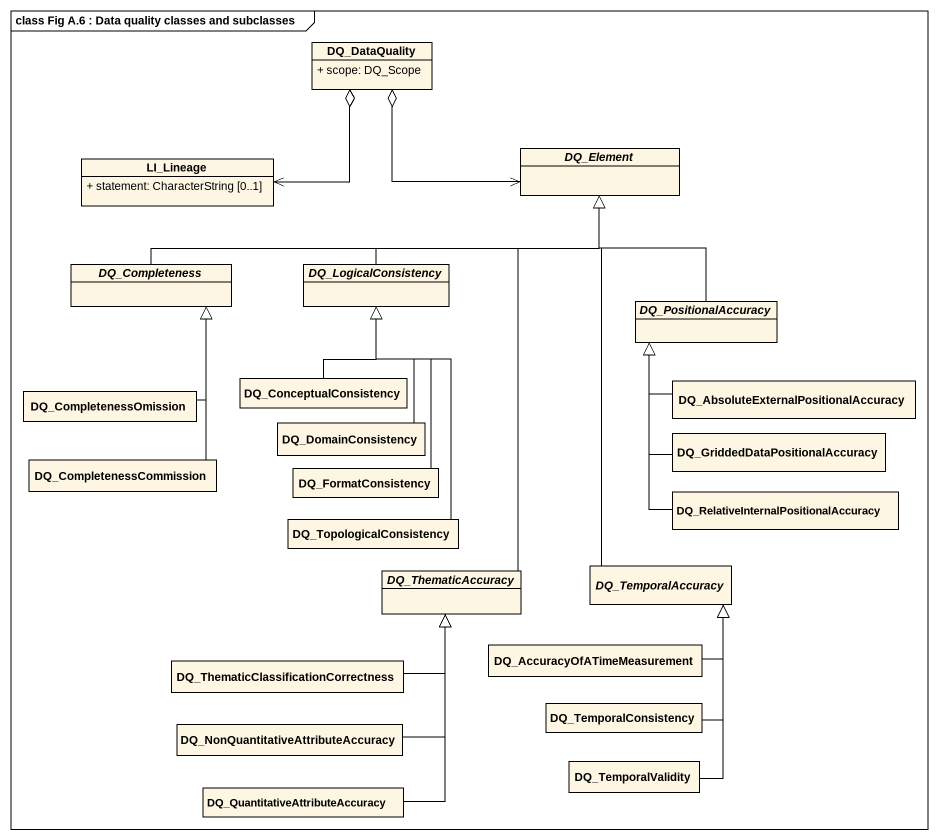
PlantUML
@startuml
mainframe class Fig A.6 : Data quality classes and subclasses
hide circle
hide empty members
skinparam classAttributeIconSize 0
class DQ_DataQuality {
  + scope: DQ_Scope
}
class LI_Lineage {
  + statement: CharacterString [0..1]
}
abstract class DQ_Element
abstract class DQ_Completeness
abstract class DQ_LogicalConsistency
abstract class DQ_PositionalAccuracy
class DQ_CompletenessOmission
class DQ_ConceptualConsistency
class "DQ_AbsoluteExternalPositionalAccuracy" as DQ_AbsoluteExternalPositiona
class DQ_DomainConsistency
class "DQ_GriddedDataPositionalAccuracy" as DQ_GriddedDataPositionalAccu
class DQ_CompletenessCommission
class DQ_FormatConsistency
class "DQ_RelativeInternalPositionalAccuracy" as DQ_RelativeInternalPositiona
class DQ_TopologicalConsistency
abstract class DQ_ThematicAccuracy
abstract class DQ_TemporalAccuracy
class "DQ_ThematicClassificationCorrectness" as DQ_ThematicClassificationCor
class "DQ_AccuracyOfATimeMeasurement" as DQ_AccuracyOfATimeMeasuremen
class "DQ_NonQuantitativeAttributeAccuracy" as DQ_NonQuantitativeAttributeA
class DQ_TemporalConsistency
class DQ_TemporalValidity
class "DQ_QuantitativeAttributeAccuracy" as DQ_QuantitativeAttributeAccu
LI_Lineage <-right-o DQ_DataQuality
DQ_Element <-left-o DQ_DataQuality
DQ_Completeness -right-|> DQ_Element
DQ_LogicalConsistency -right-|> DQ_Element
DQ_PositionalAccuracy -up-|> DQ_Element
DQ_CompletenessOmission -up-|> DQ_Completeness
DQ_ConceptualConsistency -up-|> DQ_LogicalConsistency
DQ_AbsoluteExternalPositiona -up-|> DQ_PositionalAccuracy
DQ_DomainConsistency -up-|> DQ_LogicalConsistency
DQ_GriddedDataPositionalAccu -up-|> DQ_PositionalAccuracy
DQ_CompletenessCommission -up-|> DQ_Completeness
DQ_FormatConsistency -up-|> DQ_LogicalConsistency
DQ_RelativeInternalPositiona -up-|> DQ_PositionalAccuracy
DQ_TopologicalConsistency -up-|> DQ_LogicalConsistency
DQ_ThematicAccuracy -up-|> DQ_Element
DQ_TemporalAccuracy -up-|> DQ_Element
DQ_ThematicClassificationCor -right-|> DQ_ThematicAccuracy
DQ_AccuracyOfATimeMeasuremen -up-|> DQ_TemporalAccuracy
DQ_NonQuantitativeAttributeA -up-|> DQ_ThematicAccuracy
DQ_TemporalConsistency -up-|> DQ_TemporalAccuracy
DQ_TemporalValidity -up-|> DQ_TemporalAccuracy
DQ_QuantitativeAttributeAccu -up-|> DQ_ThematicAccuracy
@enduml
